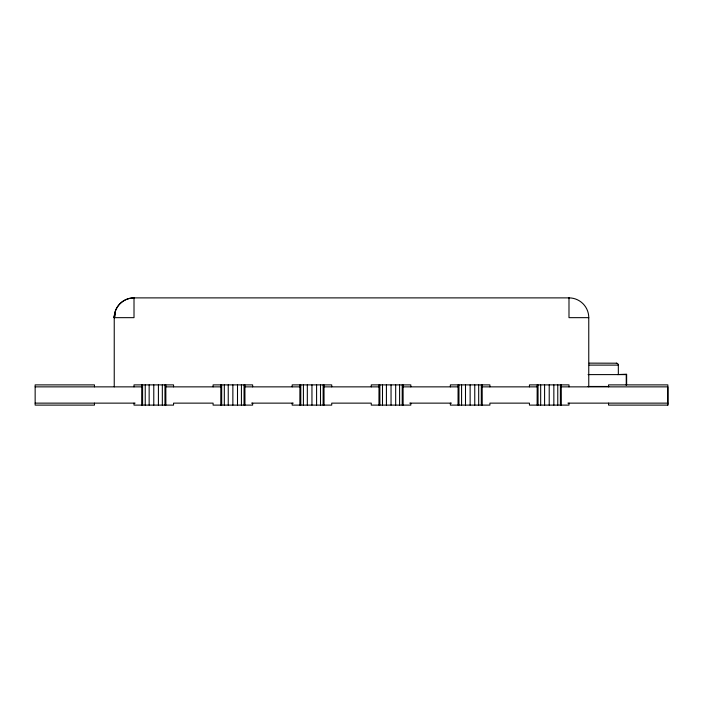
<?xml version="1.0" encoding="UTF-8"?>
<svg xmlns="http://www.w3.org/2000/svg" width="703" height="703" viewBox="0 0 703 703"><rect width="100%" height="100%" fill="white"/><g stroke="black" fill="none" stroke-linecap="round" stroke-linejoin="round"><path stroke-width="1.05" d="M94.466 403.135L94.466 405.113L35.15 405.113L35.15 384.884L94.466 384.884L94.466 386.861M114.237 386.861L114.237 317.659L114.914 312.721M134.009 403.135L134.009 405.113L173.553 405.113L173.553 403.135L213.097 403.135L213.097 405.113L252.641 405.113L252.641 403.135M134.009 386.861L134.009 384.884L173.553 384.884L173.553 386.861M134.009 298.564L134.009 297.887L568.991 297.887A19.772 19.772 0 0 1 588.763 317.659L588.763 386.861M141.69 405.113L141.742 384.884M142.604 405.113L142.604 384.884M145.231 405.113L145.231 384.884M149.15 405.113L149.15 384.884M153.781 405.113L153.781 384.884M158.412 405.113L158.412 384.884M162.331 405.113L162.331 384.884M164.959 405.113L164.959 384.884M165.873 405.113L165.82 384.884M213.097 386.861L213.097 384.884L252.641 384.884L252.641 386.861M220.777 405.113L220.83 384.884M221.691 405.113L221.691 384.884M224.319 405.113L224.319 384.884M228.238 405.113L228.238 384.884M232.869 405.113L232.869 384.884M237.5 405.113L237.5 384.884M241.419 405.113L241.419 384.884M244.046 405.113L244.046 384.884M244.96 405.113L244.908 384.884M292.184 403.135L292.184 405.113L331.728 405.113L331.728 403.135L371.272 403.135L371.272 405.113L410.816 405.113L410.816 403.135M292.184 386.861L292.184 384.884L331.728 384.884L331.728 386.861M299.865 405.113L299.917 384.884M300.779 405.113L300.779 384.884M303.406 405.113L303.406 384.884M307.325 405.113L307.325 384.884M311.956 405.113L311.956 384.884M316.587 405.113L316.587 384.884M320.506 405.113L320.506 384.884M323.134 405.113L323.134 384.884M324.048 405.113L323.995 384.884M371.272 386.861L371.272 384.884L410.816 384.884L410.816 386.861M378.952 405.113L379.005 384.884M379.866 405.113L379.866 384.884M382.494 405.113L382.494 384.884M386.413 405.113L386.413 384.884M391.044 405.113L391.044 384.884M395.675 405.113L395.675 384.884M399.594 405.113L399.594 384.884M402.221 405.113L402.221 384.884M403.135 405.113L403.083 384.884M450.359 403.135L450.359 405.113L489.903 405.113L489.903 403.135L529.447 403.135L529.447 405.113L568.991 405.113L568.991 403.135M450.359 386.861L450.359 384.884L489.903 384.884L489.903 386.861M458.04 405.113L458.092 384.884M458.954 405.113L458.954 384.884M461.581 405.113L461.581 384.884M465.5 405.113L465.5 384.884M470.131 405.113L470.131 384.884M474.762 405.113L474.762 384.884M478.681 405.113L478.681 384.884M481.309 405.113L481.309 384.884M482.223 405.113L482.17 384.884M529.447 386.861L529.447 384.884L568.991 384.884L568.991 386.861M537.127 405.113L537.18 384.884M538.041 405.113L538.041 384.884M540.669 405.113L540.669 384.884M544.588 405.113L544.588 384.884M549.219 405.113L549.219 384.884M553.85 405.113L553.85 384.884M557.769 405.113L557.769 384.884M560.396 405.113L560.396 384.884M561.31 405.113L561.258 384.884M568.991 298.564L568.991 297.887L568.991 317.659L588.763 317.659M608.534 403.135L608.534 405.113L667.85 405.113L667.85 386.861L561.258 386.861M608.534 386.861L608.534 384.884L667.85 384.884L667.85 405.113M616.355 363.205L589.176 363.135M617.542 374.567L626.637 374.207L626.637 384.752M618.332 374.207L618.332 365.112A1.977 1.977 0 0 0 616.355 363.135L616.355 363.196M626.241 385.393L626.241 374.602L588.068 374.602M114.914 314.039L114.237 317.659A19.772 19.772 0 0 1 134.009 297.887L134.009 317.659L114.237 317.659L114.914 313.23M134.009 297.887A19.772 19.772 0 0 0 114.237 317.659L114.914 315.102M114.237 317.659L114.914 316.332M589.176 365.112L618.332 365.112M588.068 386.465L608.789 386.465M35.15 386.861L141.742 386.861M165.82 386.861L220.83 386.861M244.908 386.861L299.917 386.861M323.995 386.861L379.005 386.861M403.083 386.861L458.092 386.861M482.17 386.861L537.18 386.861M35.15 403.135L135.108 403.135M251.542 403.135L293.283 403.135M409.717 403.135L451.458 403.135M567.892 403.135L667.85 403.135"/></g></svg>
